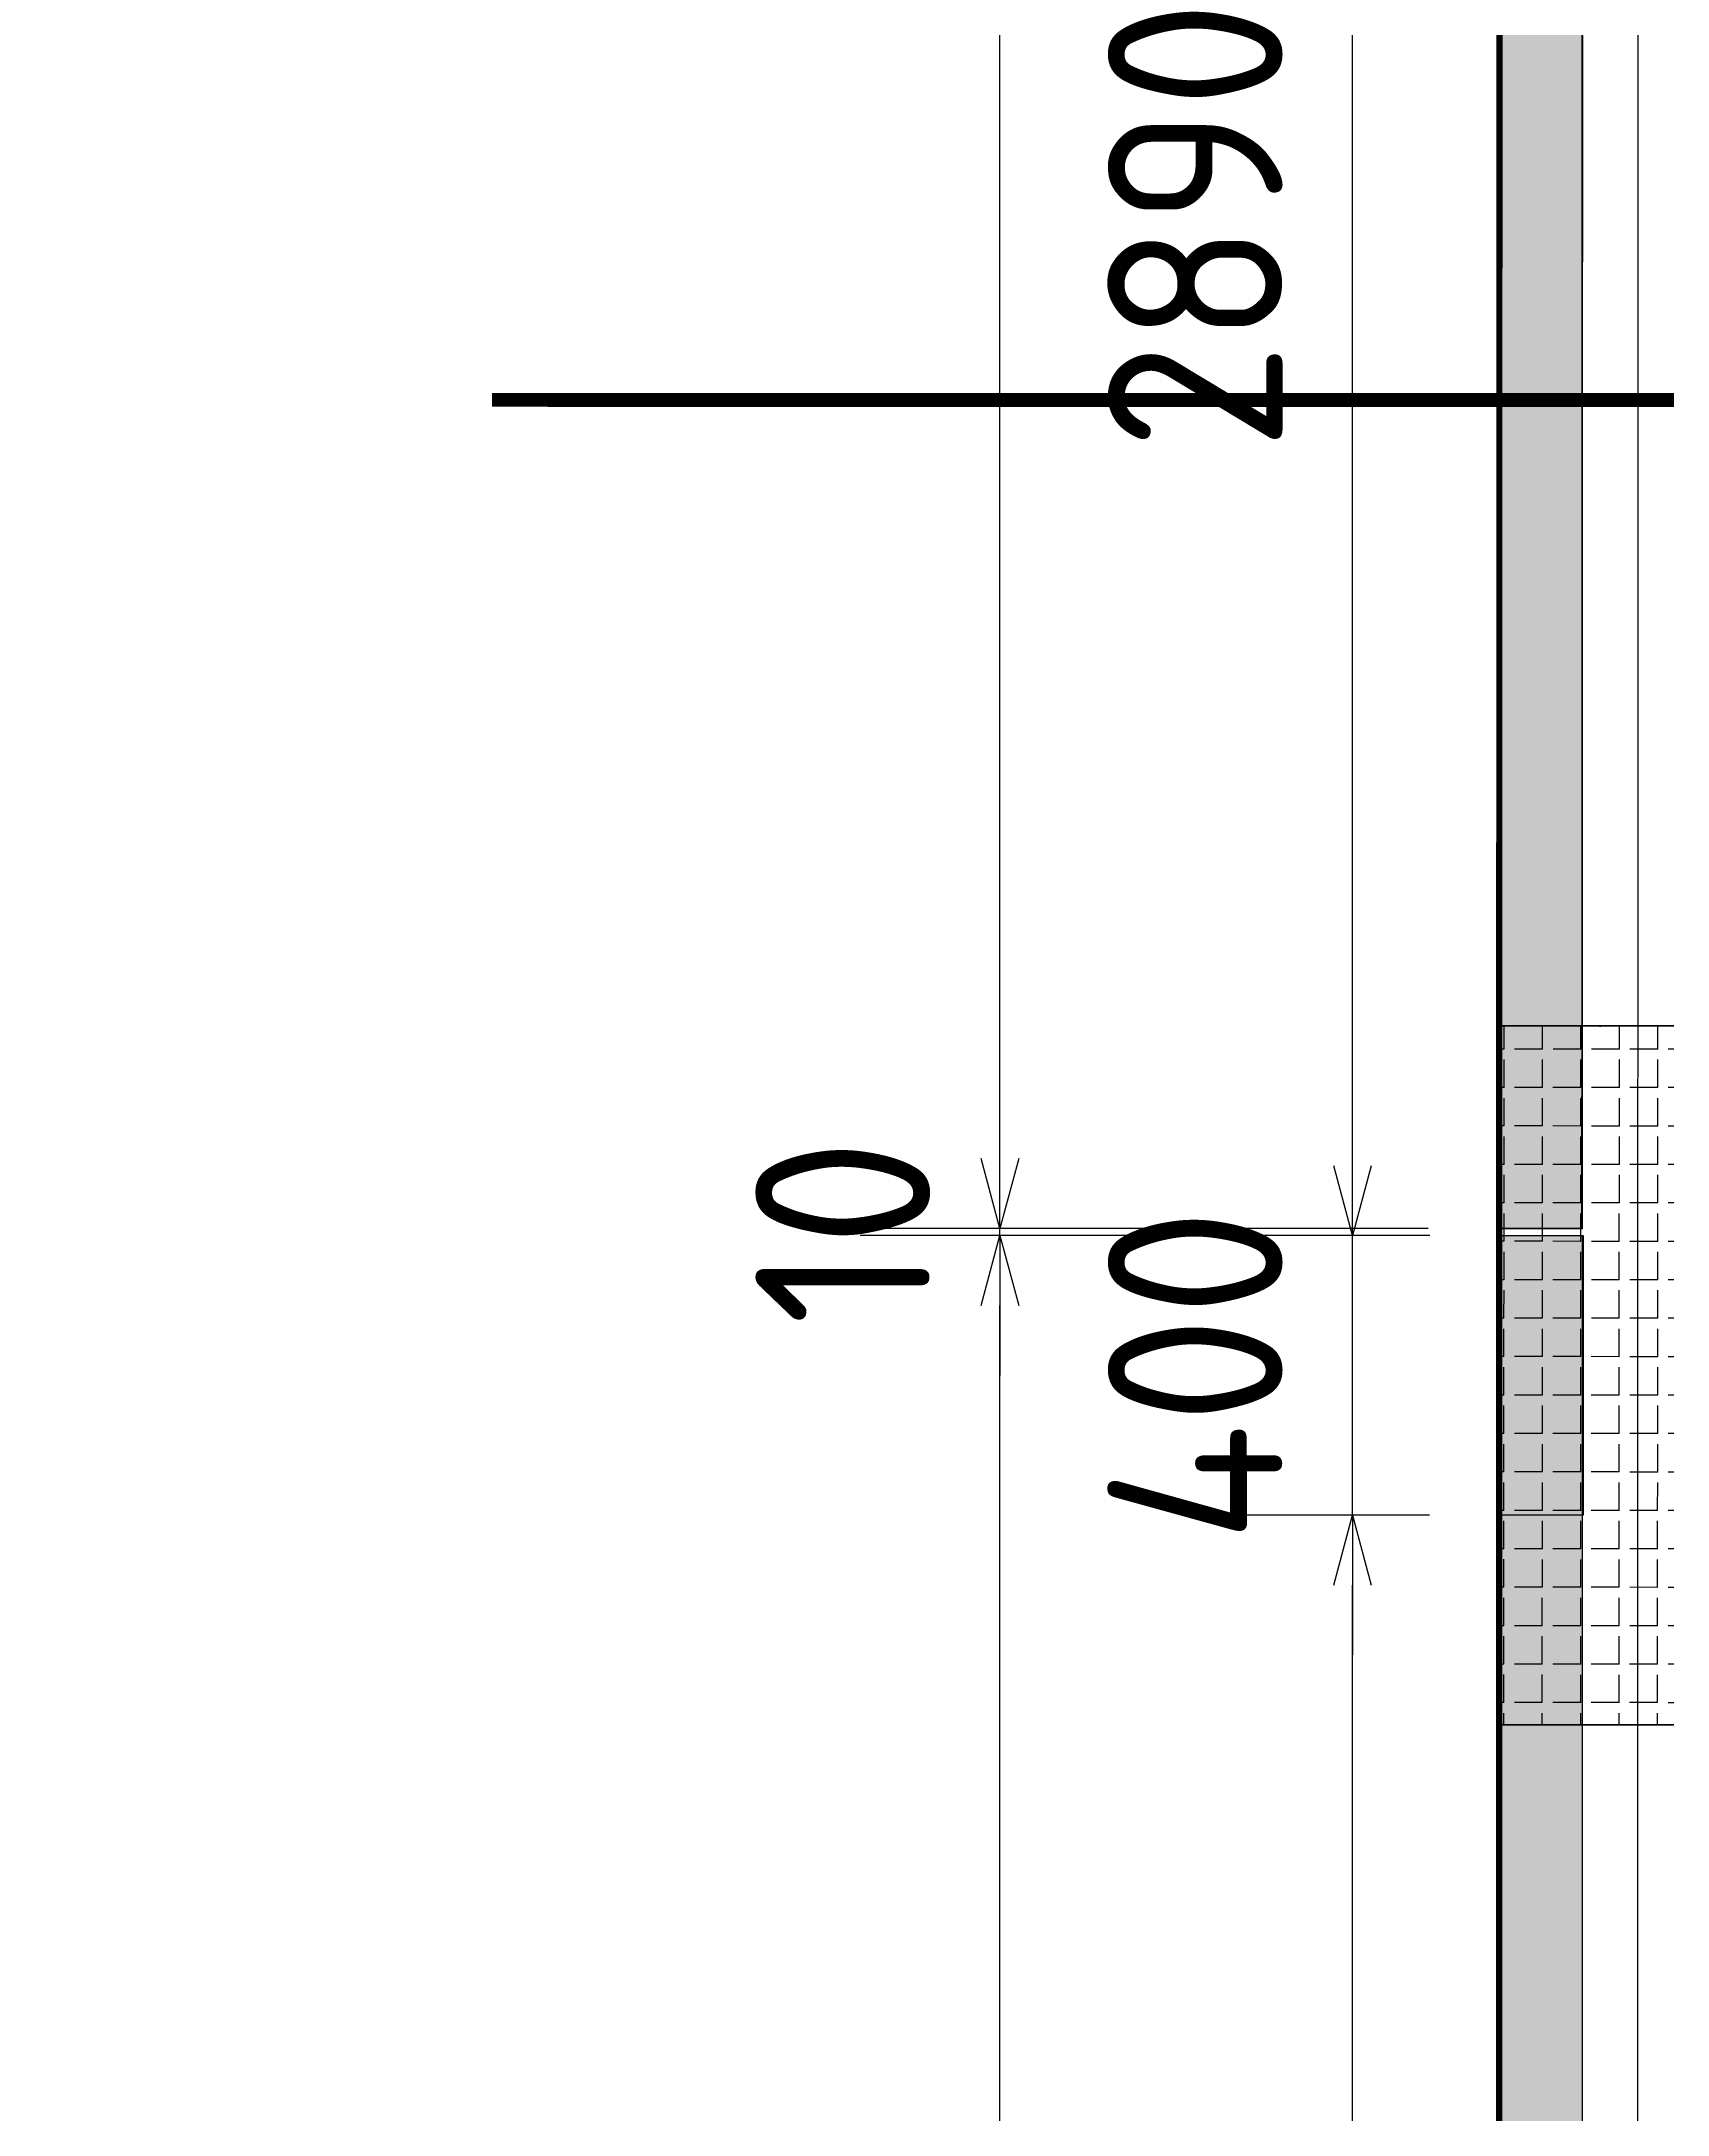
# Model space of a CAD drawing. Header units: centimetres. Extents: x -6122352 to 4157695, y -1694241 to 1947892.
# Drawn here: x 39366 to 41694, y -185954 to -182988 of the extents above; entities that cross this region are included whole.
import ezdxf

# ---------------------------------------------------------------- set-up
doc = ezdxf.new("R2010")
doc.units = ezdxf.units.CM
doc.header["$MEASUREMENT"] = 0
doc.header["$PDMODE"] = 66
doc.header["$PDSIZE"] = 100
doc.linetypes.add('DASHED2', pattern=[0.375, 0.25, -0.125])
doc.layers.add('23585-XR-AR-DAMAC PLOT LIMITS$0$1-End units', color=7, linetype='Continuous', lineweight=5, true_color=0xf8991e)
doc.layers.add('23585-XR-AR-DAMAC PLOT LIMITS$0$1-Open Space', color=7, linetype='Continuous', lineweight=5, true_color=0x90cf5a)
for name, color, linetype in [('@MI-MEP', 7, 'Continuous'), ('@MI-REF LAYER', 7, 'Continuous'), ('@MI-TYPE-01', 30, 'Continuous'), ('@MI-TYPE-02', 6, 'Continuous'), ('A-GLASS HATCH', 7, 'Continuous')]:
    doc.layers.add(name, color=color, linetype=linetype)
doc.layers.add('A-ANNO-TEXT', color=3, linetype='Continuous', lineweight=25)
doc.styles.add('Schueco-BEMSTIL', font='isocpeur.ttf', dxfattribs={"width": 0.9})
doc.dimstyles.new('MI- JWC-TXT-2.5 MM', dxfattribs={"dimscale": 1.5, "dimtxt": 2.5, "dimasz": 1, "dimexe": 2, "dimexo": 1, "dimgap": 1, "dimtad": 1, "dimdec": 0, "dimdsep": 46, "dimtxsty": 'Schueco-BEMSTIL', "dimblk": 'OPEN30', "dimcen": 0, "dimdle": 2, "dimclrd": 140, "dimclre": 8, "dimclrt": 40, "dimadec": 0, "dimazin": 2, "dimtfac": 1, "dimtdec": 0, "dimtix": 1, "dimtmove": 2, "dimatfit": 3, "dimldrblk": 'OPEN', "dimfxl": 2, "dimlwd": -1, "dimlwe": -1, "dimarcsym": 0})

# ---------------------------------------------------------------- blocks, each defined once
blk = doc.blocks.new('23585-XR-AR-BOUNDARY WALLS AND SETBACKS')
at = {"layer": '@MI-TYPE-01'}
blk.add_line((496567.9855, 2768791.862), (496548.7775, 2768809.4628), dxfattribs=at)
blk.add_lwpolyline([(496522.7663, 2768816.7485), (496540.535, 2768800.4673), (496546.7172, 2768807.2143), (496548.6424, 2768809.3153), (496567.8869, 2768791.6811, -0.000695), (496567.9855, 2768791.862)], format="xyb", dxfattribs=at)
blk = doc.blocks.new('A$C9d9485f6')
at = {"layer": 'A-ANNO-TEXT', "rotation": 312.4881850805905}
blk.add_blockref('23585-XR-AR-BOUNDARY WALLS AND SETBACKS', (-2377088.5348, -1504219.2521), dxfattribs=at)
blk = doc.blocks.new('23585-XR-AR-DAMAC PLOT LIMITS')
at = {"layer": '23585-XR-AR-DAMAC PLOT LIMITS$0$1-End units', "color": 251, "true_color": 0x636466}
blk.add_lwpolyline([(496572.8317, 2768799.5641, 0.031399), (496567.8869, 2768791.6811), (496548.5687, 2768809.3829), (496550.6981, 2768811.7069), (496554.7515, 2768816.1307)], format="xyb", close=True, dxfattribs=at)
at = {"layer": '23585-XR-AR-DAMAC PLOT LIMITS$0$1-Open Space', "color": 251, "true_color": 0x636466}
blk.add_lwpolyline([(496546.6435, 2768807.2819), (496548.5687, 2768809.3829), (496567.8869, 2768791.6811), (496567.4747, 2768790.9189), (496561.8047, 2768789.0107, 0.008585), (496545.5431, 2768796.2463), (496542.7337, 2768797.4295, 0.002468), (496538.0041, 2768799.3807, 0.002036), (496526.7415, 2768803.9017), (496528.9801, 2768809.5705), (496523.3059, 2768811.8093), (496521.0673, 2768806.1393), (496521.0575, 2768806.1431), (496519.4407, 2768813.1193), (496522.7663, 2768816.7485), (496540.4613, 2768800.5349)], format="xyb", close=True, dxfattribs=at)
blk = doc.blocks.new('A$Cf093b529')
at = {"layer": 'A-ANNO-TEXT'}
blk.add_blockref('23585-XR-AR-DAMAC PLOT LIMITS', (-495391.9901, -2768603.4419), dxfattribs=at)
blk = doc.blocks.new('A$Ca0a19fb5')
at = {"color": 1, "true_color": 0xeb0000, "const_width": 0.008}
blk.add_lwpolyline([(18.3021, 0.0228), (18.3316, -23.9774), (17.9681, -23.9778, 0.029706), (9.1822, -24.511, 0.031399), (0.0316, -26.202), (0, 0), (3.152, 0.0039), (9.152, 0.0113)], format="xyb", close=True, dxfattribs=at)
blk = doc.blocks.new('A$Ccde8a8ae')
at = {"color": 1, "true_color": 0xeb0000, "const_width": 0.008}
blk.add_lwpolyline([(18.3021, 0.0228), (18.3316, -23.9774), (17.9681, -23.9778, 0.029706), (9.1822, -24.511, 0.031399), (0.0316, -26.202), (0, 0), (3.152, 0.0039), (9.152, 0.0113)], format="xyb", close=True, dxfattribs=at)
blk = doc.blocks.new('RCC COPING')
at = {"layer": '@MI-TYPE-01', "transparency": 33554679}
h = blk.add_hatch(color=8, dxfattribs=at)
h.dxf.hatch_style = 1
h.paths.add_polyline_path([(60, 200), (-60, 200), (-60, -200), (60, -200)])
at = {"layer": '@MI-TYPE-01', "color": 30}
blk.add_lwpolyline([(-60, 200), (60, 200), (60, -200), (-60, -200)], close=True, dxfattribs=at)
blk = doc.blocks.new('T1-FOOTING')
at = {"transparency": 33554679}
h = blk.add_hatch(dxfattribs=at)
h.set_pattern_fill('ANGLE', color=256, scale=500)
h.set_pattern_definition([(0, (0, 0), (0, 137.5), [100, -37.5]), (90, (0, 0), (-137.5, 8e-15), [100, -37.5])])
h.paths.add_polyline_path([(-500, -300), (500, -300), (500, 0), (-500, 0)])
h.paths.add_polyline_path([(-499.75, -299.75), (499.75, -299.75), (499.75, -0.25), (-499.75, -0.25)], flags=16)
h = blk.add_hatch(dxfattribs=at)
h.set_pattern_fill('ANGLE', color=8, scale=200)
h.set_pattern_definition([(0, (0, 0), (0, 55), [40, -15]), (90, (0, 0), (-55, 3e-15), [40, -15])])
h.paths.add_polyline_path([(500, -300), (500, 0), (-500, 0), (-500, -300)])
h = blk.add_hatch(dxfattribs=at)
h.set_pattern_fill('ANSI31', color=8, scale=500)
h.paths.add_polyline_path([(500, -1000), (500, -300), (-500, -300), (-500, -1000)])
at = {"layer": '@MI-TYPE-01', "color": 240, "linetype": 'DASHED2', "true_color": 0xed1f24}
blk.add_line((-500, -300), (500, -300), dxfattribs=at)
at = {"layer": '@MI-TYPE-01', "color": 240, "true_color": 0xed1f24, "const_width": 2.5}
blk.add_lwpolyline([(-500, 0), (500, 0), (500, -1000), (-500, -1000)], close=True, dxfattribs=at)
blk = doc.blocks.new('_Open30')
at = {"color": 0, "linetype": 'ByBlock', "lineweight": -2}
for p, q in [((-1, 0.268), (0, 0)), ((0, 0), (-1, -0.268)), ((0, 0), (-1, 0))]:
    blk.add_line(p, q, dxfattribs=at)
blk = doc.blocks.new('*D3577')
at = {"layer": '@MI-TYPE-02', "color": 8, "transparency": 16777216}
for p, q in [((41353.6, -184696.5), (40538.2, -184696.5)), ((41351.2, -189827.2), (40538.2, -189827.2))]:
    blk.add_line(p, q, dxfattribs=at)
at = {"layer": '@MI-TYPE-02', "color": 140, "transparency": 16777216}
blk.add_line((40738.2, -189727.2), (40738.2, -184796.5), dxfattribs=at)
at = {"layer": 'Defpoints', "color": 0, "transparency": 16777216}
for p in [(40738.2, -184696.5), (41453.6, -184696.5), (41451.2, -189827.2)]:
    blk.add_point(p, dxfattribs=at)
at = {"layer": '@MI-TYPE-02', "color": 140, "transparency": 16777216, "xscale": 100, "yscale": 100, "zscale": 100}
for p, rotation in [((40738.2, -184696.5), 90), ((40738.2, -189827.2), 270)]:
    blk.add_blockref('_Open30', p, dxfattribs=dict(at, rotation=rotation))
at = {"layer": '@MI-TYPE-02', "color": 40, "transparency": 16777216, "insert": (40513.2, -187261.8), "char_height": 250, "attachment_point": 5, "rotation": 90, "style": 'Schueco-BEMSTIL'}
blk.add_mtext('5131', dxfattribs=at)
blk = doc.blocks.new('_Open')
at = {"color": 0, "linetype": 'ByBlock', "lineweight": -2}
for p, q in [((-1, 0.2), (0, 0)), ((-1, -0.2), (0, 0)), ((0, 0), (-1, 0))]:
    blk.add_line(p, q, dxfattribs=at)
blk = doc.blocks.new('*D3578')
at = {"layer": '@MI-TYPE-02', "color": 140, "transparency": 16777216}
for p, q in [((40738.2, -184586.4), (40738.2, -184486.4)), ((40738.2, -184696.5), (40738.2, -184686.4)), ((40738.2, -184796.5), (40738.2, -184896.5))]:
    blk.add_line(p, q, dxfattribs=at)
at = {"layer": '@MI-TYPE-02', "color": 8, "transparency": 16777216}
for p, q in [((41351.1, -184686.4), (40538.2, -184686.4)), ((41353.6, -184696.5), (40538.2, -184696.5))]:
    blk.add_line(p, q, dxfattribs=at)
at = {"layer": 'Defpoints', "color": 0, "transparency": 16777216}
for p in [(40738.2, -184686.4), (41451.1, -184686.4), (41453.6, -184696.5)]:
    blk.add_point(p, dxfattribs=at)
at = {"layer": '@MI-TYPE-02', "color": 140, "transparency": 16777216, "xscale": 100, "yscale": 100, "zscale": 100}
for p, rotation in [((40738.2, -184686.4), 270), ((40738.2, -184696.5), 90)]:
    blk.add_blockref('_Open30', p, dxfattribs=dict(at, rotation=rotation))
at = {"layer": '@MI-TYPE-02', "color": 40, "transparency": 16777216, "insert": (40513.2, -184691.4), "char_height": 250, "attachment_point": 5, "rotation": 90, "style": 'Schueco-BEMSTIL'}
blk.add_mtext('10', dxfattribs=at)
blk = doc.blocks.new('*D3579')
at = {"layer": '@MI-TYPE-02', "color": 8, "transparency": 16777216}
for p, q in [((41354, -178115.5), (40538.2, -178115.5)), ((41351.1, -184686.4), (40538.2, -184686.4))]:
    blk.add_line(p, q, dxfattribs=at)
at = {"layer": '@MI-TYPE-02', "color": 140, "transparency": 16777216}
blk.add_line((40738.2, -184586.4), (40738.2, -178215.5), dxfattribs=at)
at = {"layer": 'Defpoints', "color": 0, "transparency": 16777216}
for p in [(40738.2, -178115.5), (41454, -178115.5), (41451.1, -184686.4)]:
    blk.add_point(p, dxfattribs=at)
at = {"layer": '@MI-TYPE-02', "color": 140, "transparency": 16777216, "xscale": 100, "yscale": 100, "zscale": 100}
for p, rotation in [((40738.2, -178115.5), 90), ((40738.2, -184686.4), 270)]:
    blk.add_blockref('_Open30', p, dxfattribs=dict(at, rotation=rotation))
at = {"layer": '@MI-TYPE-02', "color": 40, "transparency": 16777216, "insert": (40513.2, -181401), "char_height": 250, "attachment_point": 5, "rotation": 90, "style": 'Schueco-BEMSTIL'}
blk.add_mtext('6571', dxfattribs=at)
blk = doc.blocks.new('*D3587')
at = {"layer": '@MI-TYPE-02', "color": 8, "transparency": 16777216}
for p, q in [((41352.9, -185096.5), (41042.6, -185096.5)), ((41352.9, -187986.9), (41042.6, -187986.9))]:
    blk.add_line(p, q, dxfattribs=at)
at = {"layer": '@MI-TYPE-02', "color": 140, "transparency": 16777216}
blk.add_line((41242.6, -187886.9), (41242.6, -185196.5), dxfattribs=at)
at = {"layer": 'Defpoints', "color": 0, "transparency": 16777216}
for p in [(41242.6, -185096.5), (41452.9, -185096.5), (41452.9, -187986.9)]:
    blk.add_point(p, dxfattribs=at)
at = {"layer": '@MI-TYPE-02', "color": 140, "transparency": 16777216, "xscale": 100, "yscale": 100, "zscale": 100}
for p, rotation in [((41242.6, -185096.5), 90), ((41242.6, -187986.9), 270)]:
    blk.add_blockref('_Open30', p, dxfattribs=dict(at, rotation=rotation))
at = {"layer": '@MI-TYPE-02', "color": 40, "transparency": 16777216, "insert": (41017.6, -186541.7), "char_height": 250, "attachment_point": 5, "rotation": 90, "style": 'Schueco-BEMSTIL'}
blk.add_mtext('2890', dxfattribs=at)
blk = doc.blocks.new('*D3588')
at = {"layer": '@MI-TYPE-02', "color": 140, "transparency": 16777216}
for p, q in [((41242.6, -184596.5), (41242.6, -184496.5)), ((41242.6, -185096.5), (41242.6, -184696.5)), ((41242.6, -185196.5), (41242.6, -185296.5))]:
    blk.add_line(p, q, dxfattribs=at)
at = {"layer": '@MI-TYPE-02', "color": 8, "transparency": 16777216}
for p, q in [((41353, -184696.5), (41042.6, -184696.5)), ((41352.9, -185096.5), (41042.6, -185096.5))]:
    blk.add_line(p, q, dxfattribs=at)
at = {"layer": 'Defpoints', "color": 0, "transparency": 16777216}
for p in [(41242.6, -184696.5), (41453, -184696.5), (41452.9, -185096.5)]:
    blk.add_point(p, dxfattribs=at)
at = {"layer": '@MI-TYPE-02', "color": 140, "transparency": 16777216, "xscale": 100, "yscale": 100, "zscale": 100}
for p, rotation in [((41242.6, -184696.5), 270), ((41242.6, -185096.5), 90)]:
    blk.add_blockref('_Open30', p, dxfattribs=dict(at, rotation=rotation))
at = {"layer": '@MI-TYPE-02', "color": 40, "transparency": 16777216, "insert": (41017.6, -184896.5), "char_height": 250, "attachment_point": 5, "rotation": 90, "style": 'Schueco-BEMSTIL'}
blk.add_mtext('400', dxfattribs=at)
blk = doc.blocks.new('*D3589')
at = {"layer": '@MI-TYPE-02', "color": 8, "transparency": 16777216}
for p, q in [((41353.5, -181806), (41042.6, -181806)), ((41353, -184696.5), (41042.6, -184696.5))]:
    blk.add_line(p, q, dxfattribs=at)
at = {"layer": '@MI-TYPE-02', "color": 140, "transparency": 16777216}
blk.add_line((41242.6, -184596.5), (41242.6, -181906), dxfattribs=at)
at = {"layer": 'Defpoints', "color": 0, "transparency": 16777216}
for p in [(41242.6, -181806), (41453.5, -181806), (41453, -184696.5)]:
    blk.add_point(p, dxfattribs=at)
at = {"layer": '@MI-TYPE-02', "color": 140, "transparency": 16777216, "xscale": 100, "yscale": 100, "zscale": 100}
for p, rotation in [((41242.6, -181806), 90), ((41242.6, -184696.5), 270)]:
    blk.add_blockref('_Open30', p, dxfattribs=dict(at, rotation=rotation))
at = {"layer": '@MI-TYPE-02', "color": 40, "transparency": 16777216, "insert": (41017.6, -183251.2), "char_height": 250, "attachment_point": 5, "rotation": 90, "style": 'Schueco-BEMSTIL'}
blk.add_mtext('2890', dxfattribs=at)

msp = doc.modelspace()

# ---------------------------------------------------------------- hatches: boundary and pattern name
at = {"layer": 'A-GLASS HATCH'}
h = msp.add_hatch(color=30, dxfattribs=at)
h.dxf.hatch_style = 1
h.paths.add_polyline_path([(41451.14579, -184686.43241), (41453.13929, -178115.4573), (41573.13927, -178115.52675), (41571.14577, -184686.50186)])
h = msp.add_hatch(color=30, dxfattribs=at)
h.dxf.hatch_style = 1
h.paths.add_polyline_path([(41450.23544, -189827.21692), (41451.14579, -184696.4565), (41571.14578, -184696.47777), (41570.23544, -189827.23819)])

# ---------------------------------------------------------------- linework, layer by layer
at = {"layer": '@MI-TYPE-02', "color": 30, "const_width": 2.5}
msp.add_lwpolyline([(41451.14579, -184686.43241), (41453.13929, -178115.4573), (41573.13927, -178115.52675), (41571.14577, -184686.50186)], close=True, dxfattribs=at)
at = {"layer": '@MI-TYPE-02', "color": 30}
msp.add_lwpolyline([(41450.23544, -189827.21692), (41451.14579, -184696.4565), (41571.14578, -184696.47777), (41570.23544, -189827.23819)], close=True, dxfattribs=at)

# ---------------------------------------------------------------- block references
at = {"layer": '@MI-MEP', "color": 10, "xscale": 1000, "yscale": 1000, "zscale": 1000, "rotation": 359.919269632221}
msp.add_blockref('A$Ca0a19fb5', (41454.21327, -174755.44223), dxfattribs=at)
at = {"layer": '@MI-REF LAYER', "xscale": 1000, "yscale": 1000, "zscale": 1000}
msp.add_blockref('A$C9d9485f6', (-23958.95046, 48155.57226), dxfattribs=at)
at = {"layer": '@MI-REF LAYER', "xscale": 1000, "yscale": 1000, "zscale": 1000, "rotation": 312.4882903633292}
msp.add_blockref('A$Cf093b529', (-891608.73293, 539022.72011), dxfattribs=at)
at = {"layer": '@MI-REF LAYER', "color": 10, "xscale": 1000, "yscale": 1000, "zscale": 1000, "rotation": 359.9244843170935}
msp.add_blockref('A$Ccde8a8ae', (41454.3314, -174755.65388), dxfattribs=at)
at = {"layer": '@MI-TYPE-01'}
for name, p, rotation in [('T1-FOOTING', (41453.49724, -184896.45694), 89.97968794290432), ('RCC COPING', (41512.92566, -184896.46746), 359.9898439714728)]:
    msp.add_blockref(name, p, dxfattribs=dict(at, rotation=rotation))

# ---------------------------------------------------------------- dimensions: what is measured, and where the dimension line sits
at = {"layer": '@MI-TYPE-02', "color": 94}
for base, p1, p2, picture, middle in [((40738.24357, -178115.48153), (41451.14579, -184686.43241), (41453.95747, -178115.48153), '*D3579', (40513.24357, -181400.95697)), ((41242.56858, -181805.9692), (41452.96111, -184696.45683), (41453.54674, -181805.9692), '*D3589', (41017.56858, -183251.21301)), ((40738.24357, -184686.43241), (41453.56814, -184696.45693), (41451.14579, -184686.43241), '*D3578', (40513.24357, -184691.44467)), ((41242.56858, -184696.45683), (41452.89021, -185096.45682), (41452.96111, -184696.45683), '*D3588', (41017.56858, -184896.45682)), ((40738.24357, -184696.45693), (41451.16237, -189827.21708), (41453.56814, -184696.45693), '*D3577', (40513.24357, -187261.83701)), ((41242.56858, -185096.45682), (41452.87203, -187986.94454), (41452.89021, -185096.45682), '*D3587', (41017.56858, -186541.70068))]:
    dim = msp.add_linear_dim(base=base, p1=p1, p2=p2, angle=90, dimstyle='MI- JWC-TXT-2.5 MM', dxfattribs=at)
    dim.commit()
    dim.dimension.update_dxf_attribs({"geometry": picture, "text_midpoint": middle})

# ---------------------------------------------------------------- next in the draw order: wipeouts: each hides what was drawn before it
msp.add_wipeout([(33041.88286, -182199.5476), (40011.36977, -182200.75524), (40010.72865, -185900.75519), (33041.24174, -185899.54755)]).dxf.layer = '@MI-REF LAYER'

# ---------------------------------------------------------------- next in the draw order: linework, layer by layer
at = {"layer": '@MI-REF LAYER', "color": 1, "const_width": 20}
msp.add_lwpolyline([(48869.36409, -183502.29014), (40011.14451, -183500.75523)], dxfattribs=at)

doc.saveas('drawing.dxf')
